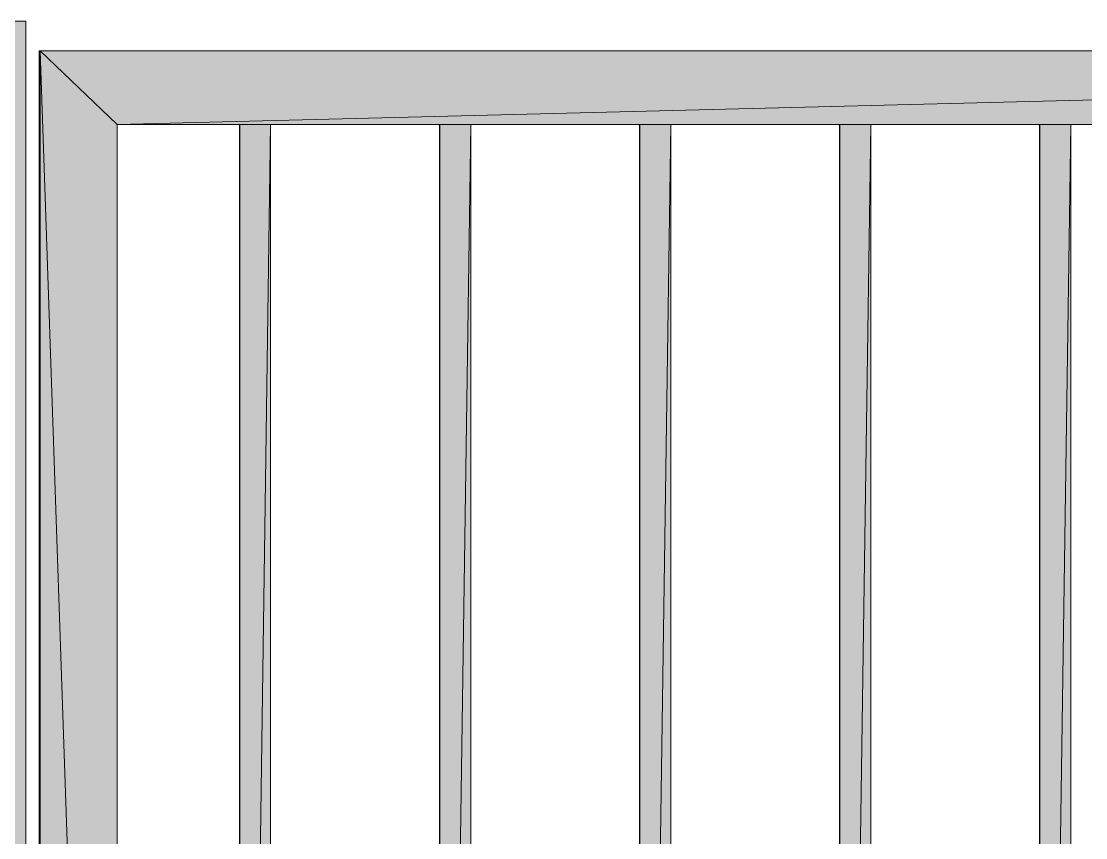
# Model space of a CAD drawing. Header units: millimetres. Extents: x 365175 to 2667127, y -330297 to -162108.
# Drawn here: x 1826694.7 to 1827096.5, y -318919 to -318611 of the extents above; entities that cross this region are included whole.
import ezdxf

# ---------------------------------------------------------------- set-up
doc = ezdxf.new("R2010")
doc.units = ezdxf.units.MM
doc.header["$MEASUREMENT"] = 0
doc.layers.add('Structure - Murs extérieurs', color=7, linetype='Continuous')

# ---------------------------------------------------------------- blocks, each defined once
blk = doc.blocks.new('Élément de coupe_558_6', base_point=(1445436.05, -319510.98))
at = {"linetype": 'Continuous', "lineweight": 0, "true_color": 0x000000}
for points in [[(1826701.8, -318622.09), (1826701.48, -318622.09), (1826701.6, -318999.14)], [(1826701.8, -318622.09), (1826701.48, -318622.09), (1826701.6, -318999.14)], [(1826701.48, -318622.09), (1826701.48, -319000.28), (1826701.6, -319000.28)], [(1826701.48, -318622.09), (1826701.48, -319000.28), (1826701.6, -319000.28)], [(1826701.68, -318999.14), (1826701.8, -318622.09), (1826701.6, -318999.14)], [(1826701.68, -318999.14), (1826701.8, -318622.09), (1826701.6, -318999.14)], [(1826701.8, -319510.98), (1826701.8, -318622.09), (1826701.68, -318999.14)], [(1826701.8, -319510.98), (1826701.8, -318622.09), (1826701.68, -318999.14)], [(1827845.94, -318622.09), (1826701.8, -318622.09), (1826730.84, -318649.87)], [(1826701.8, -318622.09), (1826730.84, -319466.04), (1826730.84, -319004.97), (1826730.81, -319003.77), (1826730.81, -319002.56), (1826730.84, -319001.35), (1826730.84, -318649.87)], [(1826701.8, -318622.09), (1826701.8, -319510.98), (1826730.84, -319466.04)], [(1826730.84, -318649.87), (1827816.9, -318649.87), (1827845.94, -318622.09)], [(1826777.2, -318649.87), (1826777.07, -318649.87), (1826777.13, -318996.72), (1826777.2, -318996.72)], [(1826777.2, -318649.87), (1826777.07, -318649.87), (1826777.13, -318996.72), (1826777.2, -318996.72)], [(1826777.07, -318649.87), (1826777.07, -318996.72), (1826777.13, -318996.72)], [(1826777.07, -318649.87), (1826777.07, -318996.72), (1826777.13, -318996.72)], [(1826788.82, -318649.87), (1826777.2, -318649.87), (1826777.2, -318996.72), (1826783.88, -318996.66)], [(1826788.82, -318649.87), (1826777.2, -318649.87), (1826777.2, -318662.23), (1826788.64, -318662.23)], [(1826788.82, -318649.87), (1826783.88, -318996.66), (1826788.82, -318996.61)], [(1826788.64, -318662.23), (1826788.82, -318662.23), (1826788.82, -318649.87)], [(1826852.71, -318649.87), (1826852.58, -318649.87), (1826852.71, -319466.04)], [(1826852.71, -318649.87), (1826852.58, -318649.87), (1826852.71, -319466.04)], [(1826852.58, -319466.04), (1826852.71, -319466.04), (1826852.58, -318649.87)], [(1826852.58, -319466.04), (1826852.71, -319466.04), (1826852.58, -318649.87)], [(1826852.71, -318649.87), (1826852.71, -319466.04), (1826864.32, -318649.87)], [(1826864.32, -319466.04), (1826864.32, -318649.87), (1826852.71, -319466.04)], [(1826852.71, -318649.87), (1826852.71, -318662.23), (1826864.14, -318662.23), (1826864.32, -318649.87)], [(1826864.14, -318662.23), (1826864.32, -318662.23), (1826864.32, -318649.87)], [(1826928.21, -318649.87), (1826928.08, -318649.87), (1826928.21, -319466.04)], [(1826928.21, -318649.87), (1826928.08, -318649.87), (1826928.21, -319466.04)], [(1826928.08, -319466.04), (1826928.21, -319466.04), (1826928.08, -318649.87)], [(1826928.08, -319466.04), (1826928.21, -319466.04), (1826928.08, -318649.87)], [(1826928.21, -318649.87), (1826928.21, -319466.04), (1826939.82, -318649.87)], [(1826939.82, -319466.04), (1826939.82, -318649.87), (1826928.21, -319466.04)], [(1826928.21, -318649.87), (1826928.21, -318662.23), (1826939.65, -318662.23), (1826939.82, -318649.87)], [(1826939.65, -318662.23), (1826939.82, -318662.23), (1826939.82, -318649.87)], [(1827003.71, -318649.87), (1827003.58, -318649.87), (1827003.71, -319466.04)], [(1827003.71, -318649.87), (1827003.58, -318649.87), (1827003.71, -319466.04)], [(1827003.58, -319466.04), (1827003.71, -319466.04), (1827003.58, -318649.87)], [(1827003.58, -319466.04), (1827003.71, -319466.04), (1827003.58, -318649.87)], [(1827003.71, -318649.87), (1827003.71, -319466.04), (1827015.32, -318649.87)], [(1827015.32, -319466.04), (1827015.32, -318649.87), (1827003.71, -319466.04)], [(1827003.71, -318649.87), (1827003.71, -318662.23), (1827015.15, -318662.23), (1827015.32, -318649.87)], [(1827015.15, -318662.23), (1827015.32, -318662.23), (1827015.32, -318649.87)], [(1827079.21, -318649.87), (1827079.08, -318649.87), (1827079.21, -319466.04)], [(1827079.21, -318649.87), (1827079.08, -318649.87), (1827079.21, -319466.04)], [(1827079.08, -319466.04), (1827079.21, -319466.04), (1827079.08, -318649.87)], [(1827079.08, -319466.04), (1827079.21, -319466.04), (1827079.08, -318649.87)], [(1827079.21, -318649.87), (1827079.21, -319466.04), (1827090.83, -318649.87)], [(1827090.83, -319466.04), (1827090.83, -318649.87), (1827079.21, -319466.04)], [(1827079.21, -318649.87), (1827079.21, -318662.23), (1827090.65, -318662.23), (1827090.83, -318649.87)], [(1827090.65, -318662.23), (1827090.83, -318662.23), (1827090.83, -318649.87)]]:
    blk.add_hatch(color=18, dxfattribs=at).paths.add_polyline_path(points)
at = {"color": 7, "linetype": 'Continuous', "lineweight": 20}
for p, q in [((1826701.48, -318622.09), (1826701.48, -319000.28)), ((1826701.48, -318622.09), (1826701.6, -318999.14)), ((1826701.8, -318622.09), (1826701.48, -318622.09)), ((1826701.8, -318622.09), (1826701.6, -318999.14)), ((1826701.8, -318622.09), (1826701.68, -318999.14)), ((1826730.84, -319466.04), (1826701.8, -318622.09)), ((1826701.8, -318622.09), (1826701.8, -319510.98)), ((1826730.84, -318649.87), (1826701.8, -318622.09)), ((1827845.94, -318622.09), (1826701.8, -318622.09)), ((1826730.84, -318649.87), (1827845.94, -318622.09)), ((1826730.84, -318649.87), (1827816.9, -318649.87)), ((1826730.84, -319001.35), (1826730.84, -318649.87)), ((1826777.13, -318996.72), (1826777.07, -318649.87)), ((1826777.07, -318649.87), (1826777.07, -318996.72)), ((1826777.2, -318649.87), (1826777.2, -318996.72)), ((1826788.82, -318649.87), (1826783.88, -318996.66)), ((1826788.82, -318996.61), (1826788.82, -318649.87)), ((1826852.71, -319466.04), (1826852.58, -318649.87)), ((1826852.58, -318649.87), (1826852.58, -319466.04)), ((1826864.32, -318649.87), (1826852.71, -319466.04)), ((1826852.71, -318649.87), (1826852.71, -319466.04)), ((1826864.32, -319466.04), (1826864.32, -318649.87)), ((1826928.21, -319466.04), (1826928.08, -318649.87)), ((1826928.08, -318649.87), (1826928.08, -319466.04)), ((1826939.82, -318649.87), (1826928.21, -319466.04)), ((1826928.21, -318649.87), (1826928.21, -319466.04)), ((1826939.82, -319466.04), (1826939.82, -318649.87)), ((1827003.71, -319466.04), (1827003.58, -318649.87)), ((1827003.58, -318649.87), (1827003.58, -319466.04)), ((1827015.32, -318649.87), (1827003.71, -319466.04)), ((1827003.71, -318649.87), (1827003.71, -319466.04)), ((1827015.32, -319466.04), (1827015.32, -318649.87)), ((1827079.21, -319466.04), (1827079.08, -318649.87)), ((1827079.08, -318649.87), (1827079.08, -319466.04)), ((1827090.83, -318649.87), (1827079.21, -319466.04)), ((1827079.21, -318649.87), (1827079.21, -319466.04)), ((1827090.83, -319466.04), (1827090.83, -318649.87))]:
    blk.add_line(p, q, dxfattribs=at)
blk = doc.blocks.new('Élément de coupe_559_6', base_point=(1445436.05, -319510.98))
at = {"layer": 'Structure - Murs extérieurs', "linetype": 'Continuous', "lineweight": 0, "true_color": 0x000000}
blk.add_hatch(color=18, dxfattribs=at).paths.add_polyline_path([(1826431.1, -319510.98), (1826696.4, -319510.98), (1826696.4, -318610.98), (1826431.1, -318610.98)])
at = {"layer": 'Structure - Murs extérieurs', "color": 7, "linetype": 'Continuous', "lineweight": 5}
for p, q in [((1826696.4, -318610.98), (1826431.1, -318610.98)), ((1826696.4, -319510.98), (1826696.4, -318610.98))]:
    blk.add_line(p, q, dxfattribs=at)

msp = doc.modelspace()

# ---------------------------------------------------------------- block references
at = {"lineweight": 0}
msp.add_blockref('Élément de coupe_558_6', (1445436.05, -319510.981), dxfattribs=at)
at = {"layer": 'Structure - Murs extérieurs', "lineweight": 0}
msp.add_blockref('Élément de coupe_559_6', (1445436.05, -319510.981), dxfattribs=at)

doc.saveas('drawing.dxf')
